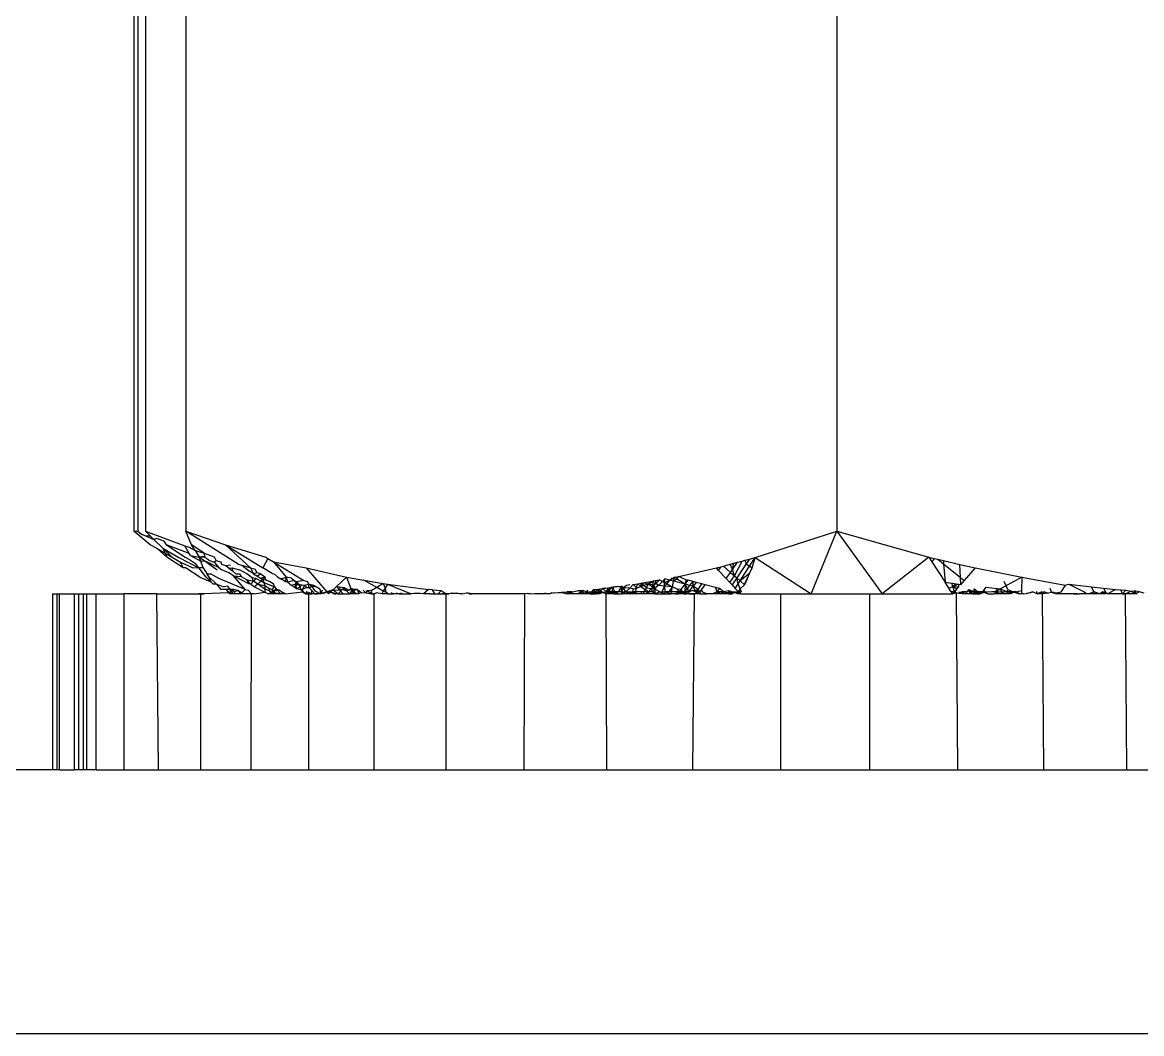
# Model space of a CAD drawing. Header units: millimetres. Extents: x 153 to 4750, y 92 to 3343.
# Drawn here: x 2842.54 to 2855.27, y 1073.62 to 1085.12 of the extents above; entities that cross this region are included whole.
import ezdxf

# ---------------------------------------------------------------- set-up
doc = ezdxf.new("R2010")
doc.units = ezdxf.units.MM

msp = doc.modelspace()

# ---------------------------------------------------------------- linework, layer by layer
for p, q in [((2843.809, 1085.901), (2843.809, 1079.33)), ((2843.855, 1085.901), (2843.855, 1079.33)), ((2843.939, 1085.901), (2843.939, 1079.33)), ((2844.398, 1085.901), (2844.398, 1079.33)), ((2851.805, 1085.901), (2851.805, 1079.33)), ((2843.995, 1079.174), (2843.809, 1079.33)), ((2843.809, 1079.33), (2843.855, 1079.33)), ((2843.855, 1079.33), (2843.894, 1079.294)), ((2843.994, 1079.276), (2843.939, 1079.33)), ((2843.939, 1079.33), (2844.388, 1079.163)), ((2844.398, 1079.33), (2844.852, 1079.174)), ((2844.464, 1079.174), (2844.398, 1079.33)), ((2844.994, 1078.956), (2844.398, 1079.33)), ((2850.874, 1079.029), (2851.805, 1079.33)), ((2851.511, 1078.616), (2851.805, 1079.33)), ((2851.805, 1079.33), (2852.851, 1079.034)), ((2851.805, 1079.33), (2852.319, 1078.616)), ((2843.894, 1079.294), (2843.94, 1079.275)), ((2843.94, 1079.275), (2843.994, 1079.276)), ((2843.94, 1079.275), (2844.037, 1079.234)), ((2844.037, 1079.234), (2843.994, 1079.276)), ((2844.075, 1079.131), (2843.995, 1079.174)), ((2844.067, 1079.248), (2844.037, 1079.234)), ((2844.136, 1079.138), (2844.037, 1079.234)), ((2844.151, 1079.215), (2844.067, 1079.248)), ((2844.18, 1079.174), (2844.151, 1079.215)), ((2844.18, 1079.174), (2844.392, 1079.034)), ((2844.438, 1079.077), (2844.18, 1079.174)), ((2844.505, 1079.11), (2844.464, 1079.174)), ((2844.609, 1079.081), (2844.464, 1079.174)), ((2844.852, 1079.174), (2845.308, 1079.034)), ((2844.852, 1079.174), (2845.276, 1078.914)), ((2844.852, 1079.174), (2845.136, 1078.912)), ((2844.182, 1079.034), (2844.075, 1079.131)), ((2844.075, 1079.131), (2844.243, 1079.034)), ((2844.243, 1079.034), (2844.136, 1079.138)), ((2844.136, 1079.138), (2844.182, 1079.034)), ((2844.136, 1079.138), (2844.321, 1079.029)), ((2844.388, 1079.163), (2844.436, 1079.146)), ((2844.438, 1079.077), (2844.388, 1079.163)), ((2844.436, 1079.146), (2844.505, 1079.11)), ((2844.453, 1079.052), (2844.438, 1079.077)), ((2844.453, 1079.052), (2844.552, 1079.034)), ((2844.453, 1079.052), (2844.568, 1078.99)), ((2844.505, 1079.11), (2844.609, 1079.081)), ((2844.505, 1079.11), (2844.552, 1079.034)), ((2844.552, 1079.034), (2844.594, 1079.044)), ((2844.594, 1079.044), (2844.62, 1079.034)), ((2844.609, 1079.081), (2844.722, 1079.039)), ((2844.62, 1079.034), (2844.609, 1079.081)), ((2844.37, 1078.911), (2844.182, 1079.034)), ((2844.243, 1079.034), (2844.338, 1078.976)), ((2844.321, 1079.029), (2844.546, 1078.911)), ((2844.37, 1078.911), (2844.338, 1078.976)), ((2844.338, 1078.976), (2844.47, 1078.916)), ((2844.392, 1079.034), (2844.452, 1079.001)), ((2844.452, 1079.001), (2844.511, 1078.963)), ((2844.47, 1078.916), (2844.546, 1078.911)), ((2844.546, 1078.911), (2844.511, 1078.963)), ((2844.552, 1079.034), (2844.614, 1078.991)), ((2844.62, 1079.034), (2844.552, 1079.034)), ((2844.568, 1078.99), (2844.552, 1079.034)), ((2844.568, 1078.99), (2844.614, 1078.991)), ((2844.597, 1078.911), (2844.568, 1078.99)), ((2844.614, 1078.991), (2844.776, 1078.915)), ((2844.614, 1078.991), (2844.754, 1078.889)), ((2844.62, 1079.034), (2844.669, 1078.996)), ((2844.669, 1078.996), (2844.723, 1078.978)), ((2844.722, 1079.039), (2844.746, 1078.994)), ((2844.746, 1078.994), (2844.723, 1078.978)), ((2844.723, 1078.978), (2844.776, 1078.915)), ((2844.803, 1078.976), (2844.746, 1078.994)), ((2844.776, 1078.915), (2844.81, 1078.889)), ((2844.81, 1078.95), (2844.803, 1078.976)), ((2844.855, 1078.935), (2844.81, 1078.95)), ((2844.908, 1078.942), (2844.855, 1078.935)), ((2844.888, 1078.909), (2844.855, 1078.935)), ((2844.994, 1078.956), (2845.038, 1078.942)), ((2845.038, 1078.942), (2845.124, 1078.873)), ((2845.038, 1078.942), (2845.136, 1078.912)), ((2845.333, 1079.02), (2845.276, 1078.914)), ((2845.383, 1078.849), (2845.276, 1078.914)), ((2845.308, 1079.034), (2845.333, 1079.02)), ((2845.333, 1079.02), (2845.398, 1078.982)), ((2845.398, 1078.982), (2845.767, 1078.912)), ((2845.398, 1078.982), (2845.54, 1078.808)), ((2845.398, 1078.982), (2845.741, 1078.767)), ((2850.434, 1078.911), (2850.484, 1078.925)), ((2850.484, 1078.925), (2850.456, 1078.887)), ((2850.484, 1078.925), (2850.514, 1078.933)), ((2850.514, 1078.933), (2850.591, 1078.953)), ((2850.514, 1078.933), (2850.595, 1078.861)), ((2850.591, 1078.953), (2850.631, 1078.964)), ((2850.616, 1078.892), (2850.591, 1078.953)), ((2850.616, 1078.892), (2850.675, 1078.976)), ((2850.616, 1078.892), (2850.631, 1078.964)), ((2850.631, 1078.964), (2850.675, 1078.976)), ((2850.639, 1078.821), (2850.726, 1078.989)), ((2850.773, 1078.958), (2850.666, 1078.798)), ((2850.675, 1078.976), (2850.726, 1078.989)), ((2850.704, 1078.764), (2850.812, 1078.933)), ((2850.726, 1078.989), (2850.759, 1078.998)), ((2850.759, 1078.998), (2850.809, 1079.011)), ((2850.759, 1078.998), (2850.773, 1078.958)), ((2850.809, 1079.011), (2850.773, 1078.958)), ((2850.773, 1078.958), (2850.812, 1078.933)), ((2850.809, 1079.011), (2850.874, 1079.029)), ((2850.81, 1078.847), (2850.84, 1078.914)), ((2850.812, 1078.933), (2850.874, 1079.029)), ((2850.812, 1078.933), (2850.84, 1078.914)), ((2850.84, 1078.914), (2850.874, 1079.029)), ((2850.874, 1079.029), (2851.511, 1078.616)), ((2852.851, 1079.034), (2852.319, 1078.616)), ((2852.851, 1079.034), (2852.91, 1079.02)), ((2852.851, 1079.034), (2852.885, 1078.981)), ((2852.91, 1079.02), (2852.885, 1078.981)), ((2852.885, 1078.981), (2853.035, 1078.748)), ((2852.91, 1079.02), (2852.953, 1079.01)), ((2852.953, 1079.01), (2853.019, 1078.957)), ((2852.953, 1079.01), (2853.016, 1078.995)), ((2853.016, 1078.995), (2853.019, 1078.957)), ((2853.016, 1078.995), (2853.203, 1078.952)), ((2853.019, 1078.957), (2853.035, 1078.748)), ((2853.019, 1078.957), (2853.211, 1078.803)), ((2853.211, 1078.803), (2853.203, 1078.952)), ((2853.203, 1078.952), (2853.379, 1078.911)), ((2844.396, 1078.911), (2844.37, 1078.911)), ((2844.558, 1078.808), (2844.396, 1078.911)), ((2844.597, 1078.911), (2844.546, 1078.911)), ((2844.629, 1078.808), (2844.546, 1078.911)), ((2844.558, 1078.808), (2844.684, 1078.753)), ((2844.597, 1078.911), (2844.643, 1078.84)), ((2844.659, 1078.778), (2844.629, 1078.808)), ((2844.664, 1078.808), (2844.643, 1078.84)), ((2844.687, 1078.839), (2844.643, 1078.84)), ((2844.684, 1078.753), (2844.664, 1078.808)), ((2844.664, 1078.808), (2844.748, 1078.726)), ((2844.775, 1078.793), (2844.687, 1078.839)), ((2845.073, 1078.665), (2844.775, 1078.793)), ((2844.888, 1078.856), (2844.81, 1078.889)), ((2844.888, 1078.909), (2844.926, 1078.912)), ((2844.888, 1078.909), (2844.929, 1078.877)), ((2844.942, 1078.821), (2844.888, 1078.856)), ((2844.926, 1078.912), (2845.011, 1078.889)), ((2844.926, 1078.912), (2844.929, 1078.877)), ((2844.929, 1078.877), (2844.969, 1078.846)), ((2845.115, 1078.732), (2844.942, 1078.821)), ((2845.073, 1078.665), (2844.942, 1078.821)), ((2844.942, 1078.821), (2845.027, 1078.814)), ((2844.969, 1078.846), (2845.008, 1078.846)), ((2845.008, 1078.846), (2845.027, 1078.814)), ((2845.093, 1078.846), (2845.011, 1078.889)), ((2845.027, 1078.814), (2845.09, 1078.781)), ((2845.153, 1078.8), (2845.093, 1078.846)), ((2845.169, 1078.845), (2845.124, 1078.873)), ((2845.136, 1078.912), (2845.189, 1078.898)), ((2845.136, 1078.912), (2845.169, 1078.845)), ((2845.195, 1078.793), (2845.153, 1078.8)), ((2845.17, 1078.762), (2845.153, 1078.8)), ((2845.208, 1078.855), (2845.169, 1078.845)), ((2845.169, 1078.845), (2845.213, 1078.817)), ((2845.195, 1078.793), (2845.17, 1078.762)), ((2845.189, 1078.898), (2845.208, 1078.855)), ((2845.254, 1078.762), (2845.195, 1078.793)), ((2845.254, 1078.845), (2845.208, 1078.855)), ((2845.254, 1078.845), (2845.213, 1078.817)), ((2845.213, 1078.817), (2845.249, 1078.795)), ((2845.249, 1078.795), (2845.297, 1078.81)), ((2845.249, 1078.795), (2845.272, 1078.78)), ((2845.254, 1078.845), (2845.297, 1078.81)), ((2845.297, 1078.81), (2845.272, 1078.78)), ((2845.297, 1078.81), (2845.307, 1078.776)), ((2845.383, 1078.849), (2845.408, 1078.842)), ((2845.408, 1078.842), (2845.442, 1078.812)), ((2845.442, 1078.812), (2845.479, 1078.789)), ((2845.479, 1078.789), (2845.54, 1078.808)), ((2845.529, 1078.759), (2845.479, 1078.789)), ((2845.54, 1078.808), (2845.529, 1078.759)), ((2845.54, 1078.808), (2845.555, 1078.753)), ((2845.601, 1078.796), (2845.54, 1078.808)), ((2845.601, 1078.796), (2845.63, 1078.77)), ((2845.767, 1078.912), (2846.228, 1078.808)), ((2845.767, 1078.912), (2846.002, 1078.639)), ((2846.228, 1078.808), (2846.113, 1078.701)), ((2846.228, 1078.808), (2846.425, 1078.773)), ((2846.228, 1078.808), (2846.275, 1078.677)), ((2849.904, 1078.771), (2849.956, 1078.805)), ((2849.904, 1078.771), (2849.93, 1078.8)), ((2849.948, 1078.76), (2849.956, 1078.805)), ((2849.948, 1078.76), (2849.981, 1078.787)), ((2849.956, 1078.805), (2850.006, 1078.815)), ((2849.981, 1078.787), (2849.956, 1078.805)), ((2849.981, 1078.787), (2850.006, 1078.815)), ((2850.077, 1078.727), (2849.981, 1078.787)), ((2850.006, 1078.815), (2850.434, 1078.911)), ((2850.088, 1078.778), (2850.006, 1078.815)), ((2850.456, 1078.887), (2850.434, 1078.911)), ((2850.546, 1078.791), (2850.456, 1078.887)), ((2850.546, 1078.791), (2850.595, 1078.861)), ((2850.588, 1078.745), (2850.546, 1078.791)), ((2850.588, 1078.745), (2850.639, 1078.821)), ((2850.595, 1078.861), (2850.616, 1078.892)), ((2850.595, 1078.861), (2850.639, 1078.821)), ((2850.666, 1078.798), (2850.613, 1078.718)), ((2850.639, 1078.821), (2850.616, 1078.892)), ((2850.639, 1078.821), (2850.666, 1078.798)), ((2850.666, 1078.798), (2850.704, 1078.764)), ((2850.682, 1078.731), (2850.666, 1078.798)), ((2850.81, 1078.847), (2850.704, 1078.764)), ((2850.784, 1078.786), (2850.81, 1078.847)), ((2853.215, 1078.723), (2853.211, 1078.803)), ((2853.211, 1078.803), (2853.254, 1078.768)), ((2853.379, 1078.911), (2853.254, 1078.768)), ((2853.379, 1078.911), (2853.91, 1078.807)), ((2853.91, 1078.807), (2853.664, 1078.674)), ((2853.91, 1078.807), (2853.905, 1078.655)), ((2853.91, 1078.807), (2854.4, 1078.716)), ((2844.684, 1078.753), (2844.659, 1078.778)), ((2844.659, 1078.778), (2844.712, 1078.726)), ((2844.712, 1078.726), (2844.684, 1078.753)), ((2844.748, 1078.726), (2844.712, 1078.726)), ((2844.748, 1078.726), (2844.834, 1078.698)), ((2844.748, 1078.726), (2844.796, 1078.665)), ((2844.86, 1078.665), (2844.796, 1078.665)), ((2844.876, 1078.703), (2844.834, 1078.698)), ((2844.88, 1078.628), (2844.86, 1078.665)), ((2844.903, 1078.665), (2844.86, 1078.665)), ((2844.905, 1078.616), (2844.86, 1078.665)), ((2844.903, 1078.665), (2844.876, 1078.703)), ((2844.903, 1078.665), (2844.905, 1078.616)), ((2844.903, 1078.665), (2844.95, 1078.642)), ((2844.903, 1078.665), (2844.932, 1078.616)), ((2844.939, 1078.665), (2844.903, 1078.665)), ((2844.991, 1078.655), (2844.939, 1078.665)), ((2844.962, 1078.616), (2844.939, 1078.665)), ((2845.073, 1078.665), (2845.025, 1078.616)), ((2845.073, 1078.665), (2845.108, 1078.66)), ((2845.09, 1078.781), (2845.115, 1078.732)), ((2845.14, 1078.726), (2845.09, 1078.781)), ((2845.09, 1078.781), (2845.17, 1078.762)), ((2845.108, 1078.66), (2845.148, 1078.616)), ((2845.14, 1078.726), (2845.115, 1078.732)), ((2845.17, 1078.762), (2845.14, 1078.726)), ((2845.14, 1078.726), (2845.179, 1078.698)), ((2845.217, 1078.726), (2845.17, 1078.762)), ((2845.217, 1078.726), (2845.179, 1078.698)), ((2845.179, 1078.698), (2845.297, 1078.637)), ((2845.254, 1078.762), (2845.217, 1078.726)), ((2845.217, 1078.726), (2845.297, 1078.711)), ((2845.297, 1078.67), (2845.217, 1078.726)), ((2845.272, 1078.78), (2845.254, 1078.762)), ((2845.254, 1078.762), (2845.286, 1078.745)), ((2845.272, 1078.78), (2845.307, 1078.776)), ((2845.272, 1078.78), (2845.286, 1078.745)), ((2845.286, 1078.745), (2845.297, 1078.711)), ((2845.286, 1078.745), (2845.408, 1078.695)), ((2845.297, 1078.711), (2845.342, 1078.682)), ((2845.297, 1078.711), (2845.297, 1078.637)), ((2845.349, 1078.651), (2845.297, 1078.67)), ((2845.307, 1078.776), (2845.36, 1078.758)), ((2845.342, 1078.682), (2845.383, 1078.668)), ((2845.342, 1078.682), (2845.349, 1078.651)), ((2845.36, 1078.758), (2845.396, 1078.729)), ((2845.432, 1078.669), (2845.368, 1078.631)), ((2845.383, 1078.668), (2845.408, 1078.695)), ((2845.396, 1078.616), (2845.383, 1078.668)), ((2845.383, 1078.668), (2845.396, 1078.644)), ((2845.408, 1078.695), (2845.396, 1078.729)), ((2845.463, 1078.66), (2845.396, 1078.644)), ((2845.408, 1078.695), (2845.432, 1078.669)), ((2845.432, 1078.669), (2845.48, 1078.616)), ((2845.432, 1078.669), (2845.463, 1078.66)), ((2845.463, 1078.66), (2845.511, 1078.628)), ((2845.529, 1078.759), (2845.555, 1078.753)), ((2845.555, 1078.753), (2845.601, 1078.765)), ((2845.555, 1078.753), (2845.605, 1078.712)), ((2845.601, 1078.765), (2845.63, 1078.77)), ((2845.641, 1078.727), (2845.605, 1078.712)), ((2845.605, 1078.712), (2845.63, 1078.697)), ((2845.63, 1078.77), (2845.659, 1078.753)), ((2845.63, 1078.77), (2845.681, 1078.726)), ((2845.681, 1078.726), (2845.63, 1078.697)), ((2845.63, 1078.697), (2845.659, 1078.679)), ((2845.659, 1078.753), (2845.641, 1078.727)), ((2845.641, 1078.727), (2845.659, 1078.679)), ((2845.641, 1078.727), (2845.681, 1078.726)), ((2845.741, 1078.767), (2845.659, 1078.753)), ((2845.659, 1078.753), (2845.681, 1078.726)), ((2845.659, 1078.679), (2845.697, 1078.692)), ((2845.659, 1078.679), (2845.709, 1078.665)), ((2845.681, 1078.726), (2845.709, 1078.665)), ((2845.681, 1078.726), (2845.717, 1078.72)), ((2845.681, 1078.726), (2845.697, 1078.692)), ((2845.697, 1078.692), (2845.717, 1078.72)), ((2845.697, 1078.692), (2845.709, 1078.665)), ((2845.735, 1078.674), (2845.709, 1078.665)), ((2845.709, 1078.665), (2845.725, 1078.639)), ((2845.709, 1078.665), (2845.763, 1078.616)), ((2845.717, 1078.72), (2845.749, 1078.715)), ((2845.725, 1078.639), (2845.735, 1078.674)), ((2845.735, 1078.674), (2845.749, 1078.715)), ((2845.775, 1078.686), (2845.735, 1078.674)), ((2845.741, 1078.767), (2845.782, 1078.756)), ((2845.749, 1078.715), (2845.796, 1078.726)), ((2845.749, 1078.715), (2845.775, 1078.686)), ((2845.801, 1078.686), (2845.775, 1078.686)), ((2845.782, 1078.756), (2845.796, 1078.726)), ((2845.857, 1078.712), (2845.796, 1078.726)), ((2845.827, 1078.703), (2845.796, 1078.726)), ((2845.801, 1078.686), (2845.796, 1078.726)), ((2845.857, 1078.712), (2845.801, 1078.686)), ((2845.801, 1078.686), (2845.827, 1078.703)), ((2845.831, 1078.654), (2845.801, 1078.686)), ((2845.857, 1078.712), (2845.827, 1078.703)), ((2845.891, 1078.692), (2845.827, 1078.703)), ((2845.827, 1078.703), (2845.865, 1078.651)), ((2845.923, 1078.674), (2845.857, 1078.712)), ((2845.857, 1078.712), (2845.891, 1078.692)), ((2845.891, 1078.692), (2845.923, 1078.674)), ((2845.923, 1078.674), (2845.93, 1078.616)), ((2845.923, 1078.674), (2845.926, 1078.646)), ((2846.074, 1078.664), (2846.002, 1078.639)), ((2846.074, 1078.664), (2846.022, 1078.616)), ((2846.113, 1078.701), (2846.074, 1078.664)), ((2846.074, 1078.664), (2846.152, 1078.657)), ((2846.074, 1078.664), (2846.132, 1078.616)), ((2846.113, 1078.701), (2846.148, 1078.696)), ((2846.113, 1078.701), (2846.152, 1078.657)), ((2846.132, 1078.616), (2846.176, 1078.665)), ((2846.148, 1078.696), (2846.152, 1078.657)), ((2846.148, 1078.696), (2846.195, 1078.689)), ((2846.176, 1078.665), (2846.152, 1078.657)), ((2846.195, 1078.689), (2846.176, 1078.665)), ((2846.23, 1078.649), (2846.176, 1078.665)), ((2846.195, 1078.689), (2846.23, 1078.649)), ((2846.195, 1078.689), (2846.256, 1078.657)), ((2846.275, 1078.677), (2846.256, 1078.657)), ((2846.275, 1078.677), (2846.281, 1078.644)), ((2846.311, 1078.641), (2846.275, 1078.677)), ((2846.275, 1078.677), (2846.307, 1078.668)), ((2846.275, 1078.677), (2846.35, 1078.666)), ((2846.35, 1078.666), (2846.281, 1078.644)), ((2846.307, 1078.668), (2846.311, 1078.641)), ((2846.35, 1078.666), (2846.307, 1078.668)), ((2846.35, 1078.666), (2846.365, 1078.616)), ((2846.35, 1078.666), (2846.393, 1078.633)), ((2846.425, 1078.773), (2846.645, 1078.734)), ((2846.571, 1078.688), (2846.425, 1078.773)), ((2846.571, 1078.688), (2846.509, 1078.651)), ((2846.645, 1078.734), (2846.571, 1078.688)), ((2846.645, 1078.646), (2846.571, 1078.688)), ((2846.645, 1078.734), (2846.692, 1078.726)), ((2846.645, 1078.734), (2846.667, 1078.683)), ((2846.667, 1078.683), (2846.645, 1078.646)), ((2846.692, 1078.726), (2846.667, 1078.683)), ((2846.667, 1078.683), (2846.674, 1078.636)), ((2846.692, 1078.726), (2847.159, 1078.665)), ((2846.692, 1078.726), (2846.961, 1078.616)), ((2847.159, 1078.665), (2847.103, 1078.618)), ((2847.204, 1078.662), (2847.159, 1078.665)), ((2847.233, 1078.616), (2847.204, 1078.662)), ((2847.204, 1078.662), (2847.302, 1078.654)), ((2848.952, 1078.641), (2848.973, 1078.66)), ((2848.999, 1078.616), (2849.039, 1078.665)), ((2849.039, 1078.665), (2849.015, 1078.641)), ((2849.039, 1078.665), (2849.088, 1078.671)), ((2849.068, 1078.616), (2849.039, 1078.665)), ((2849.055, 1078.641), (2849.039, 1078.665)), ((2849.055, 1078.641), (2849.088, 1078.671)), ((2849.088, 1078.671), (2849.144, 1078.678)), ((2849.1, 1078.616), (2849.088, 1078.671)), ((2849.088, 1078.671), (2849.147, 1078.633)), ((2849.104, 1078.641), (2849.144, 1078.678)), ((2849.144, 1078.678), (2849.203, 1078.686)), ((2849.176, 1078.682), (2849.144, 1078.678)), ((2849.181, 1078.641), (2849.144, 1078.678)), ((2849.181, 1078.641), (2849.233, 1078.69)), ((2849.203, 1078.686), (2849.181, 1078.641)), ((2849.203, 1078.686), (2849.233, 1078.69)), ((2849.213, 1078.641), (2849.203, 1078.686)), ((2849.213, 1078.641), (2849.233, 1078.69)), ((2849.304, 1078.699), (2849.233, 1078.69)), ((2849.233, 1078.69), (2849.27, 1078.695)), ((2849.233, 1078.69), (2849.287, 1078.641)), ((2849.244, 1078.641), (2849.27, 1078.695)), ((2849.27, 1078.695), (2849.304, 1078.699)), ((2849.304, 1078.699), (2849.353, 1078.705)), ((2849.379, 1078.685), (2849.304, 1078.699)), ((2849.319, 1078.641), (2849.353, 1078.705)), ((2849.353, 1078.705), (2849.351, 1078.641)), ((2849.379, 1078.685), (2849.351, 1078.641)), ((2849.379, 1078.685), (2849.353, 1078.705)), ((2849.413, 1078.713), (2849.379, 1078.685)), ((2849.448, 1078.683), (2849.379, 1078.685)), ((2849.405, 1078.641), (2849.379, 1078.685)), ((2849.405, 1078.641), (2849.448, 1078.683)), ((2849.448, 1078.718), (2849.413, 1078.713)), ((2849.448, 1078.683), (2849.487, 1078.723)), ((2849.482, 1078.675), (2849.448, 1078.683)), ((2849.482, 1078.675), (2849.483, 1078.641)), ((2849.509, 1078.669), (2849.482, 1078.675)), ((2849.487, 1078.723), (2849.539, 1078.731)), ((2849.487, 1078.723), (2849.527, 1078.688)), ((2849.509, 1078.669), (2849.539, 1078.731)), ((2849.573, 1078.701), (2849.509, 1078.669)), ((2849.527, 1078.688), (2849.509, 1078.669)), ((2849.518, 1078.641), (2849.527, 1078.688)), ((2849.527, 1078.688), (2849.573, 1078.701)), ((2849.539, 1078.731), (2849.573, 1078.737)), ((2849.573, 1078.701), (2849.539, 1078.731)), ((2849.573, 1078.701), (2849.617, 1078.745)), ((2849.573, 1078.737), (2849.617, 1078.745)), ((2849.605, 1078.71), (2849.573, 1078.737)), ((2849.573, 1078.737), (2849.573, 1078.701)), ((2849.573, 1078.701), (2849.605, 1078.71)), ((2849.573, 1078.701), (2849.626, 1078.663)), ((2849.657, 1078.725), (2849.605, 1078.71)), ((2849.645, 1078.683), (2849.605, 1078.71)), ((2849.626, 1078.663), (2849.605, 1078.641)), ((2849.617, 1078.745), (2849.688, 1078.757)), ((2849.617, 1078.745), (2849.657, 1078.725)), ((2849.626, 1078.663), (2849.657, 1078.725)), ((2849.663, 1078.641), (2849.626, 1078.663)), ((2849.691, 1078.672), (2849.645, 1078.683)), ((2849.657, 1078.725), (2849.72, 1078.763)), ((2849.657, 1078.725), (2849.688, 1078.757)), ((2849.725, 1078.717), (2849.657, 1078.725)), ((2849.71, 1078.692), (2849.657, 1078.725)), ((2849.663, 1078.641), (2849.691, 1078.672)), ((2849.688, 1078.757), (2849.72, 1078.763)), ((2849.691, 1078.672), (2849.71, 1078.692)), ((2849.711, 1078.641), (2849.691, 1078.672)), ((2849.739, 1078.665), (2849.691, 1078.672)), ((2849.71, 1078.692), (2849.72, 1078.763)), ((2849.71, 1078.692), (2849.725, 1078.717)), ((2849.739, 1078.665), (2849.71, 1078.692)), ((2849.739, 1078.665), (2849.711, 1078.641)), ((2849.72, 1078.763), (2849.786, 1078.775)), ((2849.725, 1078.717), (2849.75, 1078.768)), ((2849.747, 1078.733), (2849.725, 1078.717)), ((2849.739, 1078.665), (2849.725, 1078.717)), ((2849.738, 1078.616), (2849.739, 1078.665)), ((2849.744, 1078.694), (2849.739, 1078.665)), ((2849.789, 1078.641), (2849.739, 1078.665)), ((2849.777, 1078.712), (2849.744, 1078.694)), ((2849.747, 1078.733), (2849.786, 1078.775)), ((2849.777, 1078.712), (2849.747, 1078.733)), ((2849.82, 1078.757), (2849.777, 1078.712)), ((2849.845, 1078.705), (2849.777, 1078.712)), ((2849.786, 1078.775), (2849.82, 1078.757)), ((2849.817, 1078.641), (2849.845, 1078.705)), ((2849.846, 1078.786), (2849.82, 1078.757)), ((2849.82, 1078.757), (2849.845, 1078.744)), ((2849.845, 1078.744), (2849.846, 1078.786)), ((2849.845, 1078.744), (2849.904, 1078.771)), ((2849.845, 1078.705), (2849.845, 1078.744)), ((2849.845, 1078.744), (2849.869, 1078.732)), ((2849.845, 1078.705), (2849.869, 1078.732)), ((2849.855, 1078.641), (2849.845, 1078.705)), ((2849.935, 1078.695), (2849.845, 1078.705)), ((2849.904, 1078.771), (2849.846, 1078.786)), ((2849.869, 1078.732), (2849.904, 1078.771)), ((2849.869, 1078.732), (2849.935, 1078.695)), ((2849.896, 1078.641), (2849.935, 1078.695)), ((2849.948, 1078.76), (2849.904, 1078.771)), ((2849.925, 1078.641), (2849.935, 1078.695)), ((2849.935, 1078.695), (2849.948, 1078.76)), ((2849.989, 1078.67), (2849.935, 1078.695)), ((2850.077, 1078.727), (2849.948, 1078.76)), ((2850.033, 1078.665), (2849.989, 1078.67)), ((2849.989, 1078.67), (2850.006, 1078.641)), ((2850.033, 1078.665), (2850.006, 1078.641)), ((2850.033, 1078.665), (2850.077, 1078.727)), ((2850.033, 1078.665), (2850.045, 1078.641)), ((2850.077, 1078.727), (2850.075, 1078.641)), ((2850.075, 1078.641), (2850.105, 1078.678)), ((2850.088, 1078.778), (2850.077, 1078.727)), ((2850.077, 1078.727), (2850.113, 1078.771)), ((2850.105, 1078.678), (2850.077, 1078.727)), ((2850.133, 1078.712), (2850.077, 1078.727)), ((2850.113, 1078.771), (2850.088, 1078.778)), ((2850.105, 1078.678), (2850.133, 1078.712)), ((2850.121, 1078.641), (2850.105, 1078.678)), ((2850.168, 1078.757), (2850.113, 1078.771)), ((2850.121, 1078.641), (2850.169, 1078.703)), ((2850.133, 1078.712), (2850.168, 1078.757)), ((2850.169, 1078.703), (2850.133, 1078.712)), ((2850.165, 1078.653), (2850.227, 1078.665)), ((2850.169, 1078.703), (2850.168, 1078.757)), ((2850.204, 1078.747), (2850.168, 1078.757)), ((2850.204, 1078.747), (2850.169, 1078.703)), ((2850.198, 1078.641), (2850.169, 1078.703)), ((2850.227, 1078.665), (2850.169, 1078.703)), ((2850.198, 1078.641), (2850.227, 1078.665)), ((2850.267, 1078.731), (2850.204, 1078.747)), ((2850.227, 1078.665), (2850.267, 1078.731)), ((2850.248, 1078.641), (2850.227, 1078.665)), ((2850.248, 1078.641), (2850.264, 1078.662)), ((2850.264, 1078.662), (2850.307, 1078.72)), ((2850.278, 1078.636), (2850.264, 1078.662)), ((2850.307, 1078.72), (2850.267, 1078.731)), ((2850.424, 1078.69), (2850.307, 1078.72)), ((2850.442, 1078.641), (2850.424, 1078.69)), ((2850.468, 1078.678), (2850.424, 1078.69)), ((2850.442, 1078.641), (2850.468, 1078.678)), ((2850.518, 1078.641), (2850.468, 1078.678)), ((2850.613, 1078.718), (2850.588, 1078.745)), ((2850.613, 1078.718), (2850.649, 1078.679)), ((2850.649, 1078.679), (2850.682, 1078.731)), ((2850.649, 1078.679), (2850.685, 1078.641)), ((2850.682, 1078.731), (2850.704, 1078.764)), ((2850.705, 1078.675), (2850.682, 1078.731)), ((2850.685, 1078.641), (2850.705, 1078.675)), ((2850.704, 1078.764), (2850.754, 1078.719)), ((2850.705, 1078.675), (2850.754, 1078.719)), ((2850.708, 1078.616), (2850.705, 1078.675)), ((2850.719, 1078.641), (2850.705, 1078.675)), ((2850.784, 1078.786), (2850.754, 1078.719)), ((2850.754, 1078.719), (2850.767, 1078.762)), ((2850.767, 1078.762), (2850.784, 1078.786)), ((2853.035, 1078.748), (2853.113, 1078.737)), ((2853.078, 1078.682), (2853.035, 1078.748)), ((2853.078, 1078.682), (2853.124, 1078.701)), ((2853.104, 1078.641), (2853.078, 1078.682)), ((2853.124, 1078.701), (2853.113, 1078.737)), ((2853.113, 1078.737), (2853.187, 1078.726)), ((2853.124, 1078.701), (2853.153, 1078.731)), ((2853.187, 1078.726), (2853.124, 1078.701)), ((2853.124, 1078.701), (2853.17, 1078.672)), ((2853.143, 1078.641), (2853.124, 1078.701)), ((2853.187, 1078.691), (2853.124, 1078.701)), ((2853.17, 1078.672), (2853.143, 1078.641)), ((2853.187, 1078.691), (2853.17, 1078.672)), ((2853.187, 1078.726), (2853.215, 1078.723)), ((2853.187, 1078.726), (2853.187, 1078.691)), ((2853.254, 1078.768), (2853.215, 1078.723)), ((2853.266, 1078.616), (2853.306, 1078.661)), ((2853.306, 1078.661), (2853.288, 1078.641)), ((2853.306, 1078.661), (2853.315, 1078.616)), ((2853.306, 1078.661), (2853.326, 1078.641)), ((2853.371, 1078.641), (2853.306, 1078.661)), ((2853.306, 1078.661), (2853.349, 1078.616)), ((2853.371, 1078.641), (2853.366, 1078.672)), ((2853.366, 1078.672), (2853.412, 1078.641)), ((2853.499, 1078.692), (2853.462, 1078.641)), ((2853.493, 1078.635), (2853.477, 1078.662)), ((2853.499, 1078.692), (2853.626, 1078.679)), ((2853.612, 1078.641), (2853.626, 1078.679)), ((2853.664, 1078.674), (2853.612, 1078.641)), ((2853.626, 1078.679), (2853.664, 1078.674)), ((2853.68, 1078.637), (2853.664, 1078.674)), ((2853.664, 1078.674), (2853.738, 1078.641)), ((2853.75, 1078.665), (2853.709, 1078.758)), ((2853.738, 1078.641), (2853.75, 1078.665)), ((2853.75, 1078.665), (2853.808, 1078.641)), ((2854.225, 1078.681), (2854.245, 1078.632)), ((2854.4, 1078.716), (2854.351, 1078.634)), ((2854.4, 1078.716), (2854.442, 1078.725)), ((2854.442, 1078.725), (2854.7, 1078.696)), ((2854.442, 1078.725), (2854.619, 1078.641)), ((2854.729, 1078.641), (2854.7, 1078.696)), ((2854.7, 1078.696), (2854.838, 1078.68)), ((2854.838, 1078.68), (2854.86, 1078.641)), ((2854.838, 1078.68), (2854.975, 1078.665)), ((2854.975, 1078.665), (2854.888, 1078.616)), ((2854.975, 1078.665), (2855.034, 1078.661)), ((2855.054, 1078.616), (2855.034, 1078.661)), ((2855.034, 1078.661), (2855.092, 1078.657)), ((2842.881, 1078.616), (2842.931, 1078.616)), ((2842.881, 1078.616), (2842.881, 1076.616)), ((2842.931, 1078.616), (2842.963, 1078.616)), ((2842.931, 1078.616), (2842.931, 1076.616)), ((2842.963, 1076.616), (2842.963, 1078.616)), ((2842.963, 1078.616), (2843.131, 1078.616)), ((2843.131, 1076.616), (2843.131, 1078.616)), ((2843.131, 1078.616), (2843.181, 1078.616)), ((2843.181, 1076.616), (2843.181, 1078.616)), ((2843.181, 1078.616), (2843.234, 1078.616)), ((2843.234, 1076.616), (2843.234, 1078.616)), ((2843.234, 1078.616), (2843.269, 1078.616)), ((2843.269, 1078.616), (2843.379, 1078.616)), ((2843.269, 1078.616), (2843.269, 1076.616)), ((2843.379, 1076.616), (2843.379, 1078.616)), ((2843.379, 1078.616), (2843.698, 1078.616)), ((2843.698, 1076.616), (2843.698, 1078.616)), ((2844.069, 1078.616), (2843.698, 1078.616)), ((2844.09, 1076.616), (2844.069, 1078.616)), ((2844.069, 1078.616), (2844.544, 1078.616)), ((2844.604, 1078.616), (2844.544, 1078.616)), ((2844.544, 1078.616), (2844.571, 1078.616)), ((2844.571, 1076.616), (2844.571, 1078.616)), ((2844.571, 1078.616), (2844.604, 1078.616)), ((2844.88, 1078.628), (2844.604, 1078.616)), ((2844.905, 1078.616), (2844.88, 1078.628)), ((2844.932, 1078.616), (2844.88, 1078.628)), ((2844.962, 1078.616), (2844.905, 1078.616)), ((2844.932, 1078.616), (2844.905, 1078.616)), ((2844.962, 1078.616), (2844.932, 1078.616)), ((2844.95, 1078.642), (2844.991, 1078.655)), ((2845.025, 1078.616), (2844.962, 1078.616)), ((2845.052, 1078.616), (2844.991, 1078.655)), ((2845.025, 1078.616), (2844.991, 1078.655)), ((2845.052, 1078.616), (2845.025, 1078.616)), ((2845.148, 1078.616), (2845.052, 1078.616)), ((2845.141, 1076.616), (2845.148, 1078.616)), ((2845.178, 1078.616), (2845.148, 1078.616)), ((2845.178, 1078.616), (2845.297, 1078.637)), ((2845.297, 1078.637), (2845.339, 1078.616)), ((2845.368, 1078.631), (2845.339, 1078.616)), ((2845.396, 1078.616), (2845.339, 1078.616)), ((2845.349, 1078.651), (2845.396, 1078.616)), ((2845.368, 1078.631), (2845.349, 1078.651)), ((2845.396, 1078.616), (2845.368, 1078.631)), ((2845.396, 1078.644), (2845.396, 1078.616)), ((2845.396, 1078.644), (2845.42, 1078.626)), ((2845.42, 1078.626), (2845.396, 1078.616)), ((2845.449, 1078.616), (2845.396, 1078.616)), ((2845.48, 1078.616), (2845.42, 1078.626)), ((2845.449, 1078.616), (2845.42, 1078.626)), ((2845.449, 1078.616), (2845.511, 1078.628)), ((2845.511, 1078.628), (2845.48, 1078.616)), ((2845.534, 1078.616), (2845.48, 1078.616)), ((2845.534, 1078.616), (2845.511, 1078.628)), ((2845.534, 1078.616), (2845.725, 1078.639)), ((2845.725, 1078.639), (2845.763, 1078.616)), ((2845.773, 1078.639), (2845.763, 1078.616)), ((2845.763, 1078.616), (2845.831, 1078.616)), ((2845.799, 1078.616), (2845.763, 1078.616)), ((2845.831, 1078.616), (2845.773, 1078.639)), ((2845.799, 1076.616), (2845.799, 1078.616)), ((2845.799, 1078.616), (2845.831, 1078.616)), ((2845.831, 1078.616), (2845.831, 1078.654)), ((2845.831, 1078.654), (2845.865, 1078.616)), ((2845.865, 1078.616), (2845.831, 1078.616)), ((2845.898, 1078.616), (2845.831, 1078.616)), ((2845.865, 1078.651), (2845.93, 1078.616)), ((2845.93, 1078.616), (2845.865, 1078.616)), ((2845.865, 1078.616), (2845.898, 1078.616)), ((2845.93, 1078.616), (2845.898, 1078.616)), ((2845.926, 1078.646), (2845.96, 1078.619)), ((2845.95, 1078.658), (2845.93, 1078.616)), ((2846.002, 1078.639), (2845.93, 1078.616)), ((2845.96, 1078.619), (2846.002, 1078.639)), ((2846.002, 1078.639), (2846.022, 1078.616)), ((2846.043, 1078.635), (2846.002, 1078.639)), ((2846.081, 1078.616), (2846.043, 1078.635)), ((2846.107, 1078.616), (2846.043, 1078.635)), ((2846.081, 1078.616), (2846.107, 1078.616)), ((2846.132, 1078.616), (2846.107, 1078.616)), ((2846.132, 1078.616), (2846.187, 1078.616)), ((2846.152, 1078.657), (2846.187, 1078.616)), ((2846.187, 1078.616), (2846.26, 1078.616)), ((2846.256, 1078.657), (2846.23, 1078.649)), ((2846.23, 1078.649), (2846.26, 1078.616)), ((2846.281, 1078.644), (2846.26, 1078.616)), ((2846.336, 1078.616), (2846.26, 1078.616)), ((2846.281, 1078.644), (2846.336, 1078.616)), ((2846.336, 1078.616), (2846.311, 1078.641)), ((2846.365, 1078.616), (2846.336, 1078.616)), ((2846.393, 1078.633), (2846.365, 1078.616)), ((2846.393, 1078.633), (2846.446, 1078.628)), ((2846.418, 1078.659), (2846.446, 1078.628)), ((2846.461, 1078.656), (2846.446, 1078.628)), ((2846.446, 1078.628), (2846.513, 1078.616)), ((2846.461, 1078.656), (2846.513, 1078.616)), ((2846.509, 1078.651), (2846.461, 1078.656)), ((2846.509, 1078.651), (2846.513, 1078.616)), ((2846.513, 1078.616), (2846.568, 1078.628)), ((2846.513, 1078.616), (2846.541, 1078.616)), ((2846.541, 1078.616), (2846.568, 1078.628)), ((2846.541, 1076.616), (2846.541, 1078.616)), ((2846.627, 1078.616), (2846.568, 1078.628)), ((2846.645, 1078.646), (2846.627, 1078.616)), ((2846.697, 1078.616), (2846.627, 1078.616)), ((2846.674, 1078.636), (2846.645, 1078.646)), ((2846.697, 1078.616), (2846.674, 1078.636)), ((2846.697, 1078.616), (2846.759, 1078.616)), ((2846.734, 1078.631), (2846.759, 1078.616)), ((2846.831, 1078.616), (2846.759, 1078.616)), ((2846.791, 1078.627), (2846.831, 1078.616)), ((2846.856, 1078.625), (2846.831, 1078.616)), ((2846.831, 1078.616), (2846.961, 1078.616)), ((2846.998, 1078.621), (2846.961, 1078.616)), ((2847.066, 1078.619), (2846.998, 1078.621)), ((2847.103, 1078.618), (2847.066, 1078.619)), ((2847.178, 1078.616), (2847.103, 1078.618)), ((2847.178, 1078.616), (2847.233, 1078.616)), ((2847.233, 1078.616), (2847.269, 1078.616)), ((2847.269, 1078.616), (2847.302, 1078.654)), ((2847.269, 1078.616), (2847.32, 1078.616)), ((2847.302, 1078.654), (2847.36, 1078.616)), ((2847.392, 1078.616), (2847.32, 1078.616)), ((2847.32, 1078.616), (2847.36, 1078.616)), ((2847.36, 1078.616), (2847.424, 1078.623)), ((2847.36, 1076.616), (2847.36, 1078.616)), ((2847.36, 1078.616), (2847.392, 1078.616)), ((2847.424, 1078.623), (2847.392, 1078.616)), ((2847.424, 1078.623), (2847.483, 1078.625)), ((2847.483, 1078.625), (2847.54, 1078.616)), ((2847.514, 1078.616), (2847.483, 1078.625)), ((2847.54, 1078.616), (2847.514, 1078.616)), ((2847.54, 1078.616), (2847.59, 1078.628)), ((2847.624, 1078.616), (2847.59, 1078.628)), ((2847.652, 1078.616), (2847.59, 1078.628)), ((2847.624, 1078.616), (2847.652, 1078.616)), ((2847.971, 1078.616), (2847.652, 1078.616)), ((2847.998, 1078.618), (2847.971, 1078.616)), ((2848.255, 1078.616), (2847.971, 1078.616)), ((2848.246, 1076.616), (2848.255, 1078.616)), ((2848.316, 1078.621), (2848.255, 1078.616)), ((2848.288, 1078.621), (2848.255, 1078.616)), ((2848.288, 1078.621), (2848.316, 1078.621)), ((2848.316, 1078.621), (2848.367, 1078.616)), ((2848.467, 1078.616), (2848.367, 1078.616)), ((2848.491, 1078.626), (2848.467, 1078.616)), ((2848.536, 1078.616), (2848.467, 1078.616)), ((2848.491, 1078.626), (2848.536, 1078.616)), ((2848.59, 1078.63), (2848.536, 1078.616)), ((2848.561, 1078.628), (2848.536, 1078.616)), ((2848.59, 1078.63), (2848.633, 1078.633)), ((2848.633, 1078.633), (2848.673, 1078.636)), ((2848.633, 1078.633), (2848.697, 1078.627)), ((2848.673, 1078.636), (2848.736, 1078.641)), ((2848.673, 1078.636), (2848.73, 1078.616)), ((2848.673, 1078.636), (2848.697, 1078.627)), ((2848.697, 1078.627), (2848.73, 1078.616)), ((2848.736, 1078.641), (2848.73, 1078.616)), ((2848.79, 1078.616), (2848.73, 1078.616)), ((2848.736, 1078.641), (2848.79, 1078.641)), ((2848.79, 1078.616), (2848.736, 1078.641)), ((2848.765, 1078.638), (2848.736, 1078.641)), ((2848.79, 1078.641), (2848.765, 1078.638)), ((2848.79, 1078.616), (2848.765, 1078.638)), ((2848.79, 1078.641), (2848.854, 1078.65)), ((2848.79, 1078.641), (2848.79, 1078.616)), ((2848.863, 1078.616), (2848.79, 1078.616)), ((2848.917, 1078.655), (2848.854, 1078.65)), ((2848.881, 1078.652), (2848.854, 1078.65)), ((2848.917, 1078.655), (2848.863, 1078.616)), ((2848.892, 1078.616), (2848.863, 1078.616)), ((2848.939, 1078.616), (2848.863, 1078.616)), ((2848.917, 1078.655), (2848.881, 1078.652)), ((2848.939, 1078.616), (2848.881, 1078.652)), ((2848.881, 1078.652), (2848.892, 1078.616)), ((2848.917, 1078.629), (2848.892, 1078.616)), ((2848.952, 1078.641), (2848.917, 1078.655)), ((2848.917, 1078.629), (2848.917, 1078.655)), ((2848.939, 1078.616), (2848.917, 1078.629)), ((2848.939, 1078.616), (2848.952, 1078.641)), ((2848.999, 1078.616), (2848.939, 1078.616)), ((2848.952, 1078.641), (2848.999, 1078.616)), ((2848.97, 1078.621), (2848.952, 1078.641)), ((2848.952, 1078.641), (2849.015, 1078.641)), ((2849.027, 1078.616), (2848.97, 1078.621)), ((2848.97, 1078.621), (2848.999, 1078.616)), ((2848.999, 1078.616), (2849.027, 1078.616)), ((2849.015, 1078.641), (2849.027, 1078.616)), ((2849.015, 1078.641), (2849.055, 1078.641)), ((2849.055, 1078.641), (2849.027, 1078.616)), ((2849.1, 1078.616), (2849.027, 1078.616)), ((2849.027, 1078.616), (2849.068, 1078.616)), ((2849.055, 1078.641), (2849.104, 1078.641)), ((2849.055, 1078.641), (2849.1, 1078.616)), ((2849.1, 1078.616), (2849.068, 1078.616)), ((2849.104, 1078.641), (2849.1, 1078.616)), ((2849.147, 1078.633), (2849.1, 1078.616)), ((2849.104, 1078.641), (2849.147, 1078.633)), ((2849.147, 1078.633), (2849.181, 1078.641)), ((2849.213, 1078.641), (2849.147, 1078.633)), ((2849.147, 1078.633), (2849.181, 1078.616)), ((2849.181, 1078.616), (2849.181, 1078.641)), ((2849.213, 1078.641), (2849.181, 1078.641)), ((2849.232, 1078.616), (2849.181, 1078.641)), ((2849.186, 1076.616), (2849.181, 1078.616)), ((2849.232, 1078.616), (2849.181, 1078.616)), ((2849.213, 1078.641), (2849.232, 1078.616)), ((2849.27, 1078.616), (2849.213, 1078.641)), ((2849.287, 1078.641), (2849.213, 1078.641)), ((2849.244, 1078.641), (2849.232, 1078.616)), ((2849.287, 1078.641), (2849.232, 1078.616)), ((2849.27, 1078.616), (2849.232, 1078.616)), ((2849.287, 1078.641), (2849.244, 1078.641)), ((2849.27, 1078.616), (2849.287, 1078.641)), ((2849.27, 1078.616), (2849.313, 1078.616)), ((2849.287, 1078.641), (2849.313, 1078.616)), ((2849.351, 1078.641), (2849.287, 1078.641)), ((2849.287, 1078.641), (2849.319, 1078.641)), ((2849.313, 1078.616), (2849.364, 1078.616)), ((2849.351, 1078.641), (2849.319, 1078.641)), ((2849.351, 1078.641), (2849.364, 1078.616)), ((2849.351, 1078.641), (2849.405, 1078.641)), ((2849.405, 1078.641), (2849.364, 1078.616)), ((2849.451, 1078.616), (2849.364, 1078.616)), ((2849.405, 1078.641), (2849.451, 1078.641)), ((2849.405, 1078.641), (2849.451, 1078.616)), ((2849.451, 1078.641), (2849.451, 1078.616)), ((2849.483, 1078.641), (2849.451, 1078.616)), ((2849.451, 1078.641), (2849.483, 1078.641)), ((2849.451, 1078.641), (2849.518, 1078.641)), ((2849.518, 1078.616), (2849.451, 1078.641)), ((2849.518, 1078.616), (2849.451, 1078.616)), ((2849.518, 1078.641), (2849.483, 1078.641)), ((2849.483, 1078.641), (2849.518, 1078.616)), ((2849.518, 1078.641), (2849.518, 1078.616)), ((2849.578, 1078.641), (2849.518, 1078.641)), ((2849.578, 1078.616), (2849.518, 1078.616)), ((2849.578, 1078.641), (2849.578, 1078.616)), ((2849.605, 1078.641), (2849.578, 1078.641)), ((2849.634, 1078.616), (2849.578, 1078.616)), ((2849.605, 1078.616), (2849.578, 1078.616)), ((2849.605, 1078.641), (2849.605, 1078.616)), ((2849.663, 1078.641), (2849.605, 1078.641)), ((2849.634, 1078.616), (2849.605, 1078.616)), ((2849.663, 1078.641), (2849.634, 1078.616)), ((2849.666, 1078.616), (2849.634, 1078.616)), ((2849.663, 1078.641), (2849.666, 1078.616)), ((2849.711, 1078.641), (2849.663, 1078.641)), ((2849.738, 1078.616), (2849.666, 1078.616)), ((2849.711, 1078.616), (2849.666, 1078.616)), ((2849.711, 1078.641), (2849.711, 1078.616)), ((2849.738, 1078.616), (2849.711, 1078.641)), ((2849.738, 1078.616), (2849.711, 1078.616)), ((2849.789, 1078.641), (2849.738, 1078.616)), ((2849.738, 1078.616), (2849.844, 1078.616)), ((2849.789, 1078.641), (2849.817, 1078.641)), ((2849.789, 1078.641), (2849.855, 1078.641)), ((2849.789, 1078.641), (2849.844, 1078.616)), ((2849.855, 1078.641), (2849.844, 1078.616)), ((2849.844, 1078.616), (2849.92, 1078.616)), ((2849.925, 1078.641), (2849.855, 1078.641)), ((2849.855, 1078.641), (2849.896, 1078.641)), ((2849.855, 1078.641), (2849.92, 1078.616)), ((2849.92, 1078.616), (2849.925, 1078.641)), ((2849.969, 1078.616), (2849.92, 1078.616)), ((2850.006, 1078.641), (2849.925, 1078.641)), ((2850.006, 1078.641), (2849.969, 1078.616)), ((2849.969, 1078.616), (2850.006, 1078.616)), ((2850.006, 1078.641), (2850.006, 1078.616)), ((2850.075, 1078.641), (2850.006, 1078.641)), ((2850.006, 1078.641), (2850.063, 1078.616)), ((2850.063, 1078.616), (2850.006, 1078.616)), ((2850.045, 1078.641), (2850.075, 1078.641)), ((2850.045, 1078.641), (2850.063, 1078.616)), ((2850.121, 1078.641), (2850.045, 1078.641)), ((2850.075, 1078.641), (2850.063, 1078.616)), ((2850.122, 1078.616), (2850.063, 1078.616)), ((2850.063, 1078.616), (2850.094, 1078.616)), ((2850.075, 1078.641), (2850.122, 1078.616)), ((2850.121, 1078.641), (2850.075, 1078.641)), ((2850.075, 1078.641), (2850.094, 1078.616)), ((2850.122, 1078.616), (2850.094, 1078.616)), ((2850.165, 1078.653), (2850.121, 1078.641)), ((2850.121, 1078.641), (2850.122, 1078.616)), ((2850.15, 1078.616), (2850.122, 1078.616)), ((2850.122, 1078.616), (2850.186, 1078.616)), ((2850.186, 1078.616), (2850.15, 1078.616)), ((2850.216, 1078.616), (2850.15, 1078.616)), ((2850.198, 1078.641), (2850.165, 1078.653)), ((2850.165, 1076.616), (2850.186, 1078.616)), ((2850.248, 1078.641), (2850.186, 1078.616)), ((2850.216, 1078.616), (2850.186, 1078.616)), ((2850.247, 1078.616), (2850.186, 1078.616)), ((2850.198, 1078.641), (2850.216, 1078.616)), ((2850.248, 1078.641), (2850.198, 1078.641)), ((2850.247, 1078.616), (2850.216, 1078.616)), ((2850.248, 1078.641), (2850.247, 1078.616)), ((2850.247, 1078.616), (2850.322, 1078.616)), ((2850.322, 1078.616), (2850.278, 1078.636)), ((2850.388, 1078.616), (2850.322, 1078.616)), ((2850.442, 1078.641), (2850.388, 1078.616)), ((2850.442, 1078.616), (2850.388, 1078.616)), ((2850.442, 1078.641), (2850.442, 1078.616)), ((2850.479, 1078.616), (2850.442, 1078.641)), ((2850.518, 1078.641), (2850.442, 1078.641)), ((2850.511, 1078.616), (2850.442, 1078.616)), ((2850.479, 1078.616), (2850.442, 1078.616)), ((2850.518, 1078.641), (2850.479, 1078.616)), ((2850.511, 1078.616), (2850.479, 1078.616)), ((2850.511, 1078.616), (2850.518, 1078.641)), ((2850.573, 1078.616), (2850.511, 1078.616)), ((2850.575, 1078.65), (2850.518, 1078.641)), ((2850.55, 1078.629), (2850.518, 1078.641)), ((2850.518, 1078.641), (2850.573, 1078.616)), ((2850.611, 1078.641), (2850.55, 1078.629)), ((2850.573, 1078.616), (2850.55, 1078.629)), ((2850.575, 1078.65), (2850.573, 1078.616)), ((2850.611, 1078.641), (2850.573, 1078.616)), ((2850.573, 1078.616), (2850.64, 1078.633)), ((2850.573, 1078.616), (2850.612, 1078.616)), ((2850.575, 1078.65), (2850.612, 1078.616)), ((2850.611, 1078.641), (2850.575, 1078.65)), ((2850.611, 1078.641), (2850.612, 1078.616)), ((2850.611, 1078.641), (2850.685, 1078.641)), ((2850.64, 1078.633), (2850.612, 1078.616)), ((2850.685, 1078.641), (2850.64, 1078.633)), ((2850.708, 1078.616), (2850.64, 1078.633)), ((2850.674, 1078.616), (2850.64, 1078.633)), ((2850.708, 1078.616), (2850.674, 1078.616)), ((2850.719, 1078.641), (2850.685, 1078.641)), ((2850.685, 1078.641), (2850.708, 1078.616)), ((2850.708, 1078.616), (2851.168, 1078.616)), ((2851.168, 1076.616), (2851.168, 1078.616)), ((2851.168, 1078.616), (2851.511, 1078.616)), ((2851.511, 1078.616), (2852.178, 1078.616)), ((2852.178, 1076.616), (2852.178, 1078.616)), ((2852.178, 1078.616), (2852.319, 1078.616)), ((2852.319, 1078.616), (2853.12, 1078.616)), ((2853.143, 1078.641), (2853.104, 1078.641)), ((2853.104, 1078.641), (2853.12, 1078.616)), ((2853.143, 1078.641), (2853.12, 1078.616)), ((2853.165, 1078.626), (2853.12, 1078.616)), ((2853.165, 1078.626), (2853.143, 1078.641)), ((2853.165, 1078.626), (2853.225, 1078.641)), ((2853.18, 1076.616), (2853.165, 1078.626)), ((2853.233, 1078.616), (2853.165, 1078.626)), ((2853.266, 1078.616), (2853.199, 1078.635)), ((2853.225, 1078.641), (2853.233, 1078.616)), ((2853.266, 1078.616), (2853.225, 1078.641)), ((2853.288, 1078.641), (2853.225, 1078.641)), ((2853.266, 1078.616), (2853.233, 1078.616)), ((2853.315, 1078.616), (2853.266, 1078.616)), ((2853.349, 1078.616), (2853.315, 1078.616)), ((2853.326, 1078.641), (2853.349, 1078.616)), ((2853.371, 1078.641), (2853.326, 1078.641)), ((2853.349, 1078.616), (2853.412, 1078.641)), ((2853.371, 1078.641), (2853.349, 1078.616)), ((2853.349, 1078.616), (2853.435, 1078.616)), ((2853.371, 1078.641), (2853.435, 1078.616)), ((2853.412, 1078.641), (2853.371, 1078.641)), ((2853.412, 1078.641), (2853.435, 1078.616)), ((2853.462, 1078.641), (2853.412, 1078.641)), ((2853.462, 1078.641), (2853.435, 1078.616)), ((2853.493, 1078.635), (2853.435, 1078.616)), ((2853.462, 1078.641), (2853.526, 1078.616)), ((2853.493, 1078.635), (2853.462, 1078.641)), ((2853.568, 1078.641), (2853.493, 1078.635)), ((2853.526, 1078.616), (2853.493, 1078.635)), ((2853.526, 1078.616), (2853.594, 1078.616)), ((2853.612, 1078.641), (2853.568, 1078.641)), ((2853.612, 1078.641), (2853.594, 1078.616)), ((2853.664, 1078.616), (2853.594, 1078.616)), ((2853.612, 1078.641), (2853.664, 1078.616)), ((2853.68, 1078.637), (2853.612, 1078.641)), ((2853.68, 1078.637), (2853.664, 1078.616)), ((2853.707, 1078.616), (2853.664, 1078.616)), ((2853.738, 1078.616), (2853.664, 1078.616)), ((2853.738, 1078.641), (2853.68, 1078.637)), ((2853.707, 1078.616), (2853.68, 1078.637)), ((2853.777, 1078.616), (2853.707, 1078.616)), ((2853.738, 1078.641), (2853.738, 1078.616)), ((2853.808, 1078.641), (2853.738, 1078.616)), ((2853.808, 1078.641), (2853.738, 1078.641)), ((2853.808, 1078.641), (2853.777, 1078.616)), ((2853.839, 1078.639), (2853.777, 1078.616)), ((2853.839, 1078.639), (2853.808, 1078.641)), ((2853.808, 1078.641), (2853.876, 1078.616)), ((2853.839, 1078.639), (2853.905, 1078.655)), ((2853.876, 1078.616), (2853.839, 1078.639)), ((2853.876, 1078.616), (2853.904, 1078.626)), ((2853.93, 1078.616), (2853.876, 1078.616)), ((2853.905, 1078.655), (2853.904, 1078.626)), ((2853.93, 1078.616), (2853.904, 1078.626)), ((2853.93, 1078.616), (2853.962, 1078.622)), ((2853.962, 1078.622), (2854.029, 1078.641)), ((2854.006, 1078.628), (2853.962, 1078.622)), ((2854.029, 1078.641), (2854.006, 1078.628)), ((2854.082, 1078.616), (2854.029, 1078.641)), ((2854.082, 1078.616), (2854.08, 1078.644)), ((2854.136, 1078.64), (2854.082, 1078.616)), ((2854.082, 1078.616), (2854.11, 1078.626)), ((2854.145, 1078.616), (2854.082, 1078.616)), ((2854.165, 1078.638), (2854.11, 1078.626)), ((2854.11, 1078.626), (2854.145, 1078.616)), ((2854.145, 1078.616), (2854.165, 1078.638)), ((2854.213, 1078.625), (2854.145, 1078.616)), ((2854.159, 1076.616), (2854.145, 1078.616)), ((2854.165, 1078.638), (2854.213, 1078.625)), ((2854.245, 1078.632), (2854.213, 1078.625)), ((2854.274, 1078.631), (2854.245, 1078.632)), ((2854.295, 1078.616), (2854.245, 1078.632)), ((2854.274, 1078.631), (2854.318, 1078.628)), ((2854.295, 1078.616), (2854.274, 1078.631)), ((2854.318, 1078.628), (2854.295, 1078.616)), ((2854.37, 1078.616), (2854.295, 1078.616)), ((2854.351, 1078.634), (2854.318, 1078.628)), ((2854.318, 1078.628), (2854.37, 1078.616)), ((2854.469, 1078.616), (2854.37, 1078.616)), ((2854.495, 1078.616), (2854.469, 1078.616)), ((2854.537, 1078.616), (2854.469, 1078.616)), ((2854.495, 1078.616), (2854.537, 1078.616)), ((2854.495, 1078.616), (2854.563, 1078.616)), ((2854.537, 1078.616), (2854.563, 1078.616)), ((2854.646, 1078.616), (2854.563, 1078.616)), ((2854.619, 1078.641), (2854.646, 1078.616)), ((2854.673, 1078.616), (2854.646, 1078.616)), ((2854.729, 1078.641), (2854.673, 1078.616)), ((2854.732, 1078.616), (2854.673, 1078.616)), ((2854.729, 1078.641), (2854.732, 1078.616)), ((2854.797, 1078.618), (2854.729, 1078.641)), ((2854.797, 1078.618), (2854.732, 1078.616)), ((2854.766, 1078.616), (2854.732, 1078.616)), ((2854.797, 1078.618), (2854.766, 1078.616)), ((2854.829, 1078.641), (2854.797, 1078.618)), ((2854.86, 1078.641), (2854.797, 1078.618)), ((2854.86, 1078.616), (2854.797, 1078.618)), ((2854.888, 1078.616), (2854.829, 1078.641)), ((2854.86, 1078.641), (2854.86, 1078.616)), ((2854.86, 1078.641), (2854.888, 1078.616)), ((2854.966, 1078.617), (2854.888, 1078.616)), ((2855.016, 1078.616), (2854.966, 1078.617)), ((2855.086, 1078.616), (2855.016, 1078.616)), ((2855.054, 1078.616), (2855.016, 1078.616)), ((2855.092, 1078.657), (2855.054, 1078.616)), ((2855.054, 1078.616), (2855.086, 1078.616)), ((2855.086, 1078.616), (2855.147, 1078.649)), ((2855.101, 1076.616), (2855.086, 1078.616)), ((2855.21, 1078.616), (2855.086, 1078.616)), ((2855.092, 1078.657), (2855.147, 1078.649)), ((2855.147, 1078.649), (2855.187, 1078.65)), ((2855.147, 1078.649), (2855.21, 1078.616)), ((2855.187, 1078.65), (2855.21, 1078.616)), ((2855.241, 1078.641), (2855.187, 1078.65)), ((2855.241, 1078.641), (2855.21, 1078.616)), ((2855.3, 1078.625), (2855.241, 1078.641)), ((2842.881, 1076.616), (2812.986, 1076.616)), ((2842.931, 1076.616), (2842.881, 1076.616)), ((2842.963, 1076.616), (2842.931, 1076.616)), ((2842.963, 1076.616), (2843.131, 1076.616)), ((2843.181, 1076.616), (2843.131, 1076.616)), ((2843.234, 1076.616), (2843.181, 1076.616)), ((2843.269, 1076.616), (2843.234, 1076.616)), ((2843.379, 1076.616), (2843.269, 1076.616)), ((2843.379, 1076.616), (2843.698, 1076.616)), ((2843.698, 1076.616), (2844.09, 1076.616)), ((2844.09, 1076.616), (2844.571, 1076.616)), ((2844.571, 1076.616), (2845.141, 1076.616)), ((2845.141, 1076.616), (2845.799, 1076.616)), ((2845.799, 1076.616), (2846.541, 1076.616)), ((2846.541, 1076.616), (2847.36, 1076.616)), ((2847.36, 1076.616), (2848.246, 1076.616)), ((2848.246, 1076.616), (2849.186, 1076.616)), ((2849.186, 1076.616), (2850.165, 1076.616)), ((2850.165, 1076.616), (2851.168, 1076.616)), ((2851.168, 1076.616), (2852.178, 1076.616)), ((2852.178, 1076.616), (2853.18, 1076.616)), ((2853.18, 1076.616), (2854.159, 1076.616)), ((2854.159, 1076.616), (2855.101, 1076.616)), ((2855.101, 1076.616), (2855.997, 1076.616)), ((2812.881, 1073.616), (2862.881, 1073.616))]:
    msp.add_line(p, q)

doc.saveas('drawing.dxf')
